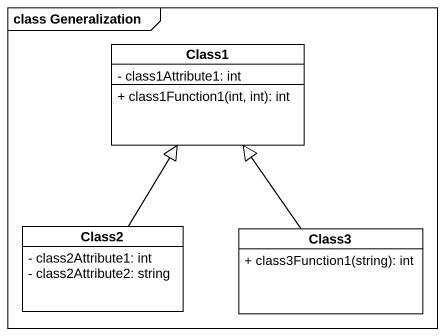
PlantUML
@startuml
mainframe class Generalization
hide circle
hide empty members
skinparam classAttributeIconSize 0
class Class1 {
  - class1Attribute1: int
  + class1Function1(int, int): int
}
class Class2 {
  - class2Attribute1: int
  - class2Attribute2: string
}
class Class3 {
  + class3Function1(string): int
}
Class2 -up-|> Class1
Class3 -up-|> Class1
@enduml
